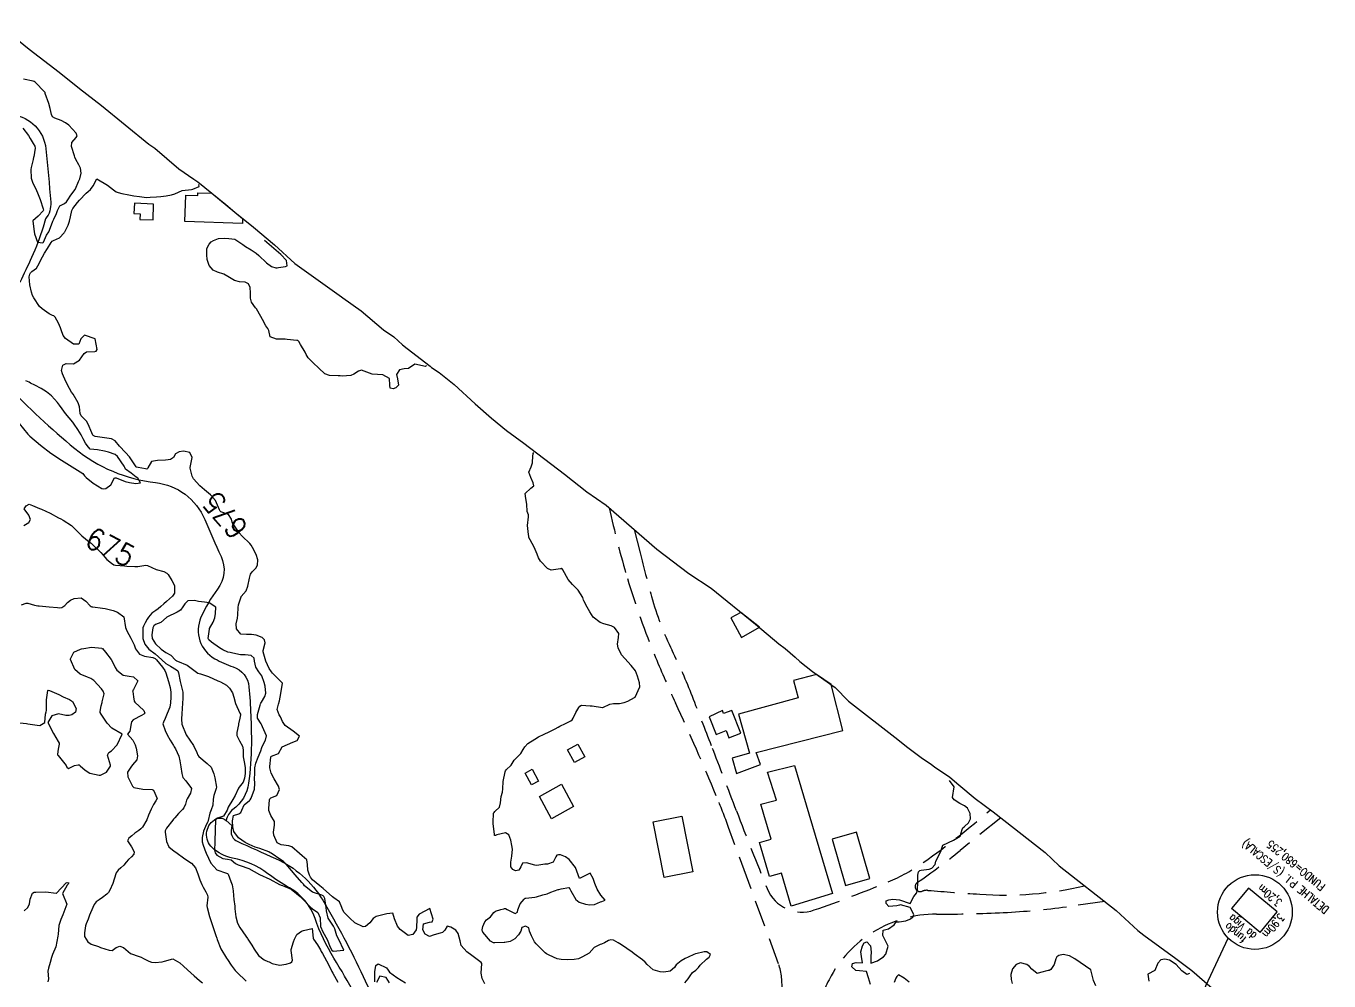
# Model space of a CAD drawing. Header units: metres. Extents: x 298520 to 308411, y 7433745 to 7450750.
# Drawn here: x 300933.3 to 301177.5, y 7444107.6 to 7444286.6 of the extents above; entities that cross this region are included whole.
import ezdxf
from ezdxf.enums import TextEntityAlignment as Align

# ---------------------------------------------------------------- set-up
doc = ezdxf.new("R2010")
doc.units = ezdxf.units.M
doc.header["$LTSCALE"] = 10
for name, pattern in [('CONTINUO', [0]), ('DASHED', [0.75, 0.5, -0.25]), ('TRACEJADO', [8.7, 8, -0.7])]:
    doc.linetypes.add(name, pattern=pattern)
for name, color, linetype in [('Area', 45, 'Continuous'), ('Cotas', 45, 'Continuous'), ('Curvas de Nivel 1m', 11, 'Continuous'), ('Curvas de Nivel 5m', 15, 'Continuous'), ('Edificações', 30, 'Continuous'), ('Hidrografia', 140, 'Continuous'), ('TEXTO', 45, 'Continuous'), ('Vias Secundárias', 230, 'DASHED')]:
    doc.layers.add(name, color=color, linetype=linetype)
doc.styles.add('ROMANS', font='romans', dxfattribs={"height": 0.2})
doc.styles.add('Style-STANDARD', font='STANDARD.shx')

msp = doc.modelspace()

# ---------------------------------------------------------------- linework, layer by layer
at = {"layer": 'Area'}
msp.add_polyline3d([(300928.53, 7444286.6, 678.07), (300933.9, 7444282.29, 674.81), (300939.5, 7444277.96, 677.58), (300943.33, 7444274.89, 675.54), (300947.44, 7444271.69, 680.72), (300956.27, 7444264.44, 678.7), (300957.4, 7444263.69, 677.67), (300961.94, 7444259.84, 674.76), (300964.76, 7444257.92, 675.2), (300965.46, 7444257.41, 677.91), (300970.74, 7444253.17, 678.67), (300972.39, 7444251.75, 676.08), (300975.9, 7444248.9, 676.81), (300979.83, 7444245.57, 677.12), (300983.67, 7444242.08, 679.12), (300992.38, 7444235.84, 683.8), (300992.67, 7444235.65, 683.94), (300996.07, 7444233.21, 677.1), (301000.26, 7444229.65, 683.76), (301002.2, 7444228.35, 685.95), (301003.81, 7444226.87, 683.34), (301004.71, 7444226.17, 685.7), (301009.05, 7444222.85, 684.13), (301009.3, 7444222.62, 683.79), (301010.68, 7444221.66, 680.44), (301013.49, 7444219.44, 682.77), (301017.45, 7444215.79, 679.56), (301020.54, 7444213.13, 679.68), (301023.3, 7444210.77, 680.09), (301026.59, 7444208.43, 681.53), (301034.18, 7444202.64, 680.36), (301038.4, 7444199.33, 680.29), (301042.01, 7444196.83, 681.96), (301051.49, 7444188.53, 680.59), (301057.53, 7444184.02, 681.67), (301061.66, 7444181.24, 680.65), (301070, 7444174.51, 679.28), (301074.37, 7444170.81, 680.84), (301075.58, 7444169.93, 677.12), (301077.41, 7444168.29, 680.19), (301078.33, 7444167.52, 681.37), (301080.65, 7444165.61, 679.31), (301084.93, 7444162.66, 680.61), (301087.45, 7444160.05, 680.68), (301096.67, 7444152.9, 676.87), (301098.3, 7444151.57, 680.6), (301101.06, 7444149.48, 682.49), (301102.98, 7444148.21, 676.88), (301103.57, 7444147.77, 682.14), (301106.41, 7444145.8, 684.51), (301108.11, 7444144.36, 684.65), (301111.19, 7444141.85, 677.07), (301114.56, 7444139.34, 677.14), (301116.51, 7444137.78, 687.46), (301124.27, 7444131.68, 677.13), (301126.91, 7444129.21, 677.26), (301137.6, 7444120.83, 677.19), (301141.64, 7444117.09, 677.13), (301142.8, 7444116.24, 677.15), (301148.78, 7444111.84, 677.07), (301151.76, 7444109.56, 677.09), (301157, 7444105.05, 676.94)], dxfattribs=at)
at = {"layer": 'Curvas de Nivel 1m', "flags": 128}
for points, elevation in [([(300932.68, 7444267.48), (300933.73, 7444266.1), (300934.07, 7444265.52), (300934.65, 7444264.62), (300934.93, 7444264.09), (300935.01, 7444263.71), (300934.72, 7444262.09), (300934.7, 7444262), (300934.61, 7444261.59), (300934.26, 7444260.09), (300934.2, 7444259.7), (300934.25, 7444258.09), (300934.56, 7444257.18), (300935.11, 7444256.08), (300935.58, 7444255.03), (300935.94, 7444254.08), (300936.5, 7444252.32), (300936.53, 7444252.07), (300936.49, 7444251.98), (300935.56, 7444251), (300934.57, 7444250.09), (300934.55, 7444250.01), (300934.83, 7444248.09), (300934.9, 7444247.64), (300935.42, 7444246.08), (300936.42, 7444245.97), (300936.53, 7444246.07), (300937.12, 7444247.39), (300937.57, 7444248.05), (300938.25, 7444249.82), (300938.3, 7444250.04), (300938.48, 7444250.38), (300939.02, 7444251.5), (300939.18, 7444252.03), (300939.61, 7444252.92), (300940.51, 7444253.37), (300940.88, 7444253.65), (300941.12, 7444254.01), (300941.65, 7444254.89), (300942.5, 7444256), (300942.52, 7444256.03), (300942.54, 7444256.1), (300943.11, 7444257.45), (300943.35, 7444257.99), (300943.63, 7444259.03), (300943.51, 7444259.99), (300943.19, 7444260.58), (300942.61, 7444261.61), (300942.44, 7444262), (300942.34, 7444262.28), (300941.8, 7444264.01), (300941.86, 7444264.8), (300942.66, 7444265.69), (300942.87, 7444266), (300942.67, 7444266.53), (300941.3, 7444268.01), (300940.7, 7444268.44), (300939.85, 7444268.88), (300938.71, 7444269.34), (300938.24, 7444269.58), (300938.04, 7444270.05), (300937.8, 7444271.13), (300937.53, 7444272.06), (300936.89, 7444273.94), (300936.86, 7444274.07), (300936.84, 7444274.14), (300936.76, 7444274.25), (300934.97, 7444276.09), (300934.78, 7444276.2), (300934.63, 7444276.25), (300932.79, 7444276.65)], 674), ([(301008.36, 7444223), (301008.16, 7444222.82), (301006.16, 7444223.23), (301004.97, 7444222.43), (301004.15, 7444222.34), (301003.27, 7444222.15), (301002.74, 7444221.27), (301002.9, 7444220.49), (301003.08, 7444219.27), (301002.59, 7444218.8), (301002.11, 7444218.58), (301001.52, 7444218.71), (301001.45, 7444219.29), (301001.37, 7444220.54), (301000.13, 7444221.23), (300998.13, 7444221.33), (300996.14, 7444222.08), (300995.57, 7444221.93), (300994.7, 7444221.37), (300994.13, 7444221.12), (300992.52, 7444221.01), (300992.13, 7444221.05), (300991.78, 7444221.05), (300990.13, 7444221.08), (300989.31, 7444221.44), (300988.15, 7444222.47), (300987.11, 7444223.46), (300986.17, 7444224.41), (300985.77, 7444225.06), (300985.57, 7444225.48), (300984.75, 7444226.94), (300984.39, 7444227.5), (300984.31, 7444227.59), (300984.21, 7444227.65), (300984.03, 7444227.69), (300982.22, 7444227.86), (300981.85, 7444227.9), (300980.22, 7444227.94), (300979.04, 7444228.38), (300978.8, 7444229.56), (300978.61, 7444229.93), (300978.24, 7444230.43), (300977.59, 7444231.58), (300976.72, 7444233.15), (300976.46, 7444233.59), (300976.29, 7444233.82), (300975.56, 7444234.86), (300975.34, 7444235.6), (300975.32, 7444236.61), (300975.28, 7444237.61), (300975, 7444238.27), (300974.34, 7444238.59), (300973.28, 7444238.69), (300972.35, 7444238.92), (300971.08, 7444239.65), (300970.36, 7444240.13), (300969.18, 7444240.5), (300968.36, 7444240.84), (300967.61, 7444241.7), (300967.26, 7444242.83), (300967.14, 7444243.7), (300967.19, 7444244.93), (300967.58, 7444245.7), (300967.98, 7444246.14), (300968.43, 7444246.4), (300969.34, 7444246.77), (300970.44, 7444246.85), (300971.3, 7444246.79), (300972.44, 7444246.68), (300973.9, 7444245.63), (300974.42, 7444245.26), (300975.46, 7444244.65), (300976.41, 7444244.02), (300976.92, 7444243.58), (300978.38, 7444242.21), (300979.3, 7444241.56), (300980.12, 7444241.29), (300980.37, 7444241.29), (300980.59, 7444241.32), (300981.89, 7444241.52), (300982.21, 7444241.68), (300982.07, 7444242.68), (300981.04, 7444243.78), (300978, 7444246.4)], 676), ([(300932.02, 7444212.12), (300933.63, 7444210.1), (300933.8, 7444209.9), (300933.99, 7444209.73), (300935.97, 7444208.07), (300937.96, 7444206.55), (300938.25, 7444206.34), (300938.69, 7444206.04), (300939.94, 7444205.22), (300941.92, 7444204), (300943.91, 7444202.75), (300944.26, 7444202.33), (300944.56, 7444201.97), (300945.89, 7444200.92), (300947.52, 7444199.93), (300947.87, 7444199.84), (300948.23, 7444199.92), (300949.15, 7444200.64), (300949.85, 7444201.9), (300949.9, 7444201.93), (300950.18, 7444201.9), (300951.89, 7444201.26), (300952.69, 7444201.07), (300953.89, 7444200.88), (300954.75, 7444200.99), (300954.21, 7444201.86), (300954.02, 7444201.98), (300953.9, 7444202.05), (300952.97, 7444202.81), (300951.92, 7444203.57), (300951.8, 7444203.88), (300951.67, 7444204.14), (300950.42, 7444205.9), (300949.96, 7444206.3), (300948.77, 7444206.73), (300947.96, 7444206.92), (300946.7, 7444207.2), (300945.97, 7444207.23), (300945.28, 7444207.27), (300944.77, 7444207.97), (300944.45, 7444208.45), (300943.99, 7444209.26), (300943.63, 7444209.98), (300943.02, 7444210.98), (300942.33, 7444212), (300942.2, 7444212.17), (300942.03, 7444212.39), (300940.69, 7444214.01), (300940.05, 7444214.87), (300939.55, 7444215.52), (300939.16, 7444216.03), (300938.08, 7444217.28), (300937.13, 7444218.06), (300936.1, 7444218.68), (300934.91, 7444219.28), (300934.11, 7444219.7), (300933.85, 7444219.83), (300933.26, 7444220.1)], 674), ([(301056.78, 7444107.26), (301057.4, 7444108), (301057.74, 7444108.61), (301058.19, 7444109.22), (301058.81, 7444109.67), (301059.28, 7444110.13), (301059.65, 7444110.59), (301060.83, 7444111.74), (301061.32, 7444112.08), (301061.54, 7444112.56), (301060.85, 7444113.11), (301060.36, 7444113.07), (301058.84, 7444112.73), (301058.73, 7444112.72), (301058.41, 7444112.6), (301057.39, 7444112.06), (301056.84, 7444111.86), (301056.06, 7444111.4), (301055.14, 7444110.64), (301054.98, 7444110.48), (301054.82, 7444110.18), (301054.02, 7444109.44), (301052.8, 7444109.27), (301052.15, 7444109.33), (301050.81, 7444109.72), (301049.66, 7444110.71), (301049.29, 7444111.18), (301048.83, 7444111.57), (301047.25, 7444112.74), (301046.85, 7444113.05), (301045.88, 7444113.73), (301044.87, 7444114.37), (301044.24, 7444114.77), (301043.37, 7444115.28), (301042.88, 7444115.33), (301042.46, 7444115.21), (301041.69, 7444114.8), (301041.13, 7444114.55), (301040.87, 7444114.47), (301039.75, 7444113.93), (301038.84, 7444112.84), (301037.57, 7444112.12), (301036.83, 7444111.79), (301036.04, 7444111.66), (301034.83, 7444111.59), (301033.55, 7444111.62), (301032.83, 7444111.8), (301031.31, 7444112.45), (301030.84, 7444112.73), (301030.6, 7444112.93), (301028.87, 7444114.56), (301028.58, 7444114.95), (301028, 7444116.08), (301027.63, 7444116.97), (301027.49, 7444117.56), (301026.9, 7444117.87), (301026.21, 7444117.68), (301025.99, 7444116.99), (301025.58, 7444116.3), (301024.88, 7444115.5), (301024, 7444115.01), (301023.04, 7444114.86), (301022.87, 7444114.84), (301021.15, 7444114.77), (301020.87, 7444114.79), (301020.36, 7444115.06), (301018.89, 7444116.8), (301018.8, 7444116.98), (301018.77, 7444117.07), (301018.78, 7444117.19), (301018.9, 7444117.81), (301019.26, 7444118.72), (301019.6, 7444119.06), (301020.33, 7444119.66), (301020.94, 7444120.43), (301021.26, 7444120.72), (301022.26, 7444121.04), (301022.82, 7444121.16), (301022.94, 7444121.19), (301023.11, 7444121.19), (301023.43, 7444121.02), (301024.93, 7444120.26), (301025.42, 7444120.52), (301025.48, 7444120.99), (301025.86, 7444122.08), (301026.66, 7444122.98), (301026.82, 7444123.12), (301026.97, 7444123.17), (301028.61, 7444123.31), (301028.97, 7444123.41), (301030.15, 7444123.76), (301030.98, 7444123.97), (301031.63, 7444124.27), (301032.99, 7444124.75), (301033.12, 7444124.78), (301033.57, 7444124.9), (301035, 7444125.13), (301035.2, 7444124.88), (301035.37, 7444124.49), (301036.35, 7444122.87), (301036.96, 7444122.39), (301038.11, 7444122), (301038.95, 7444121.88), (301039.81, 7444121.97), (301040.96, 7444122.46), (301041.22, 7444122.55), (301041.8, 7444122.8), (301040.98, 7444123.74), (301040.35, 7444124.82), (301039.9, 7444125.92), (301039.6, 7444126.82), (301039.02, 7444127.83), (301037.01, 7444126.86), (301036.26, 7444128.87), (301035.06, 7444130.39), (301034.36, 7444130.89), (301033.42, 7444131.26), (301033.07, 7444131.29), (301032.77, 7444131.21), (301032.57, 7444130.91), (301032.07, 7444129.89), (301031.04, 7444129.52), (301030.49, 7444129.49), (301029.04, 7444129.3), (301028.65, 7444129.35), (301027.05, 7444129.8), (301026.31, 7444129.72), (301026.01, 7444128.99), (301025.65, 7444128.37), (301025.03, 7444128.3), (301024.51, 7444128.49), (301024.17, 7444129.01), (301024.17, 7444129.89), (301024.32, 7444131.01), (301024.43, 7444132.36), (301024.35, 7444133.01), (301024.12, 7444133.99), (301023.76, 7444135.01), (301023.12, 7444135.42), (301021.53, 7444135.04), (301021.28, 7444134.88), (301021.11, 7444134.88), (301021.06, 7444135.05), (301021.05, 7444135.12), (301020.85, 7444137.05), (301020.84, 7444137.34), (301020.91, 7444139.05), (301020.99, 7444139.22), (301021.16, 7444139.36), (301022.01, 7444140.2), (301022.2, 7444141.03), (301022.35, 7444142.19), (301022.56, 7444143.03), (301022.62, 7444143.62), (301022.68, 7444145.03), (301023.06, 7444146.83), (301023.13, 7444147.02), (301023.25, 7444147.18), (301024.19, 7444148.09), (301024.79, 7444149), (301024.99, 7444149.29), (301025.28, 7444149.53), (301026.02, 7444150.27), (301026.44, 7444150.99), (301026.75, 7444151.54), (301027.31, 7444152.11), (301028.63, 7444152.96), (301029.33, 7444153.38), (301030.4, 7444153.88), (301031.34, 7444154.31), (301032.44, 7444154.91), (301033.04, 7444155.22), (301033.35, 7444155.37), (301034.37, 7444155.88), (301035.37, 7444156.38), (301035.64, 7444156.6), (301035.8, 7444156.88), (301036.31, 7444157.94), (301036.87, 7444158.87), (301037.1, 7444159.16), (301037.4, 7444159.32), (301039.01, 7444159.22), (301039.4, 7444159.17), (301041.33, 7444158.87), (301041.39, 7444158.89), (301042.67, 7444159.53), (301043.41, 7444159.65), (301044.52, 7444159.65), (301045.41, 7444159.81), (301046.08, 7444160.08), (301047.3, 7444160.74), (301047.37, 7444160.79), (301047.42, 7444160.84), (301048.34, 7444162.73), (301048.24, 7444163.51), (301047.91, 7444164.73), (301047.48, 7444165.77), (301046.71, 7444166.75), (301045.51, 7444168.04), (301044.91, 7444168.77), (301044.27, 7444170.04), (301044.12, 7444170.77), (301044.32, 7444172.01), (301044.37, 7444172.77), (301043.57, 7444173.86), (301042.95, 7444174.16), (301041.58, 7444174.54), (301040.86, 7444174.82), (301039.6, 7444175.83), (301038.93, 7444176.84), (301038.43, 7444177.66), (301037.84, 7444178.86), (301037.79, 7444179.02), (301037.64, 7444179.51), (301036.75, 7444180.87), (301035.67, 7444181.95), (301034.91, 7444182.89), (301033.89, 7444184.71), (301033.78, 7444184.9), (301033.7, 7444184.96), (301033.64, 7444184.96), (301033.47, 7444184.9), (301031.7, 7444184.6), (301031.01, 7444184.94), (301029.72, 7444186.34), (301029.31, 7444186.95), (301029.06, 7444187.64), (301028.52, 7444188.96), (301027.77, 7444190.32), (301027.51, 7444190.72), (301027.49, 7444190.97), (301027.45, 7444191.3), (301027.24, 7444192.98), (301027.44, 7444194.59), (301027.43, 7444194.98), (301027.22, 7444195.6), (301027.15, 7444196.98), (301026.93, 7444198.05), (301026.85, 7444198.99), (301027.88, 7444200), (301028.42, 7444200.44), (301028.34, 7444200.97), (301027.91, 7444201.97), (301027.52, 7444202.98), (301027.93, 7444204), (301028.2, 7444204.71), (301028.2, 7444204.97), (301028.31, 7444206.62), (301028.42, 7444206.62)], 676), ([(300932.45, 7444178.11), (300933.3, 7444178.42), (300933.62, 7444178.42), (300934.9, 7444178.08), (300935.48, 7444177.94), (300935.61, 7444177.96), (300935.72, 7444177.96), (300937.61, 7444177.74), (300939.18, 7444177.6), (300939.61, 7444177.57), (300940.01, 7444177.61), (300940.55, 7444178.01), (300941.05, 7444178.58), (300941.62, 7444179.01), (300942.28, 7444179.34), (300943.63, 7444179.43), (300944.46, 7444178.81), (300945.33, 7444177.95), (300945.46, 7444177.8), (300945.61, 7444177.72), (300945.83, 7444177.73), (300947.61, 7444177.53), (300948.11, 7444177.42), (300949.6, 7444177.07), (300950.43, 7444176.72), (300951.59, 7444175.88), (300951.93, 7444173.88), (300952.18, 7444173.25), (300952.92, 7444171.87), (300953.52, 7444170.6), (300953.83, 7444169.86), (300954.54, 7444168.88), (300955.5, 7444168.49), (300957.07, 7444168.25), (300957.5, 7444168.04), (300957.75, 7444167.81), (300958.83, 7444166.44), (300959.27, 7444165.79), (300959.47, 7444165.37), (300960, 7444163.78), (300960.27, 7444162.61), (300960.39, 7444161.78), (300960.43, 7444160.79), (300960.37, 7444159.78), (300960.22, 7444158.95), (300959.75, 7444157.78), (300959.36, 7444156.84), (300959.04, 7444156.11), (300958.95, 7444155.79), (300959.33, 7444154.58), (300959.72, 7444153.78), (300960.31, 7444152.77), (300960.92, 7444151.77), (300961.06, 7444151.53), (300961.3, 7444151.14), (300961.95, 7444149.75), (300962.12, 7444148.91), (300962.27, 7444147.75), (300962.48, 7444146.51), (300962.68, 7444145.75), (300963.22, 7444145.13), (300964.28, 7444143.73), (300964.11, 7444142.81), (300963.46, 7444141.74), (300963.38, 7444141.54), (300963.17, 7444140.79), (300962.86, 7444140.05), (300962.62, 7444139.75), (300961.86, 7444139.04), (300961.14, 7444138.21), (300960.94, 7444137.95), (300960.8, 7444137.76), (300959.61, 7444136.28), (300959.36, 7444135.79), (300959.36, 7444135.54), (300959.63, 7444133.78), (300960.07, 7444132.77), (300961.06, 7444131.97), (300961.36, 7444131.76), (300963.05, 7444130.54), (300964.27, 7444129.73), (300965.03, 7444128.84), (300965.48, 7444127.71), (300965.87, 7444126.57), (300966.21, 7444125.7), (300966.47, 7444125.18), (300966.98, 7444124.34), (300967.29, 7444123.69), (300967.33, 7444123.33), (300967.19, 7444121.69), (300967.22, 7444121.41), (300967.67, 7444119.68), (300968.03, 7444118.56), (300968.35, 7444117.68), (300968.88, 7444116.14), (300969.03, 7444115.67), (300969.1, 7444115.43), (300969.77, 7444113.66), (300970.83, 7444111.93), (300971.02, 7444111.65), (300971.74, 7444110.57), (300972.49, 7444109.62), (300972.8, 7444109.3), (300974.51, 7444107.6)], 676), ([(300931.42, 7444156.05), (300933.35, 7444155.86), (300933.62, 7444155.83), (300935.35, 7444155.56), (300935.88, 7444155.53), (300936.81, 7444156.06), (300936.93, 7444157.61), (300937.03, 7444158.05), (300937.09, 7444158.34), (300937.11, 7444160.05), (300937.13, 7444160.33), (300937.34, 7444162.05), (300937.38, 7444162.09), (300937.42, 7444162.1), (300937.71, 7444162.05), (300939.42, 7444161.3), (300940.27, 7444160.87), (300941.41, 7444160.39), (300941.97, 7444159.99), (300942.7, 7444158.67), (300942.56, 7444157.99), (300941.84, 7444157.52), (300941.37, 7444157.36), (300940.76, 7444157.41), (300939.37, 7444157.68), (300938.12, 7444157.29), (300937.35, 7444156.05), (300938.41, 7444154.04), (300939.31, 7444152.49), (300939.47, 7444152.19), (300939.48, 7444152.03), (300939.29, 7444151.06), (300939.16, 7444150.15), (300939.2, 7444150.03), (300939.28, 7444149.91), (300940.8, 7444148.01), (300940.96, 7444147.72), (300941.25, 7444147.47), (300941.59, 7444147.66), (300942.38, 7444147.99), (300943.08, 7444148.15), (300943.26, 7444148.13), (300943.45, 7444147.98), (300944.39, 7444147.11), (300945.24, 7444146.6), (300947, 7444146.17), (300947.24, 7444146.18), (300948.39, 7444146.77), (300949.11, 7444147.91), (300949.12, 7444148.05), (300948.56, 7444149.92), (300948.78, 7444150.42), (300949.29, 7444150.77), (300950.37, 7444151.89), (300951.32, 7444153.88), (300949.34, 7444155.04), (300948.49, 7444155.92), (300947.37, 7444157.63), (300947.19, 7444157.93), (300947.15, 7444158.16), (300947.39, 7444159.2), (300947.54, 7444159.79), (300947.58, 7444159.93), (300947.9, 7444161.45), (300947.76, 7444161.93), (300947.43, 7444162.37), (300945.96, 7444163.94), (300945.45, 7444164.31), (300944.82, 7444164.59), (300943.46, 7444165.12), (300942.43, 7444165.99), (300941.59, 7444167.9), (300941.59, 7444168), (300942.27, 7444169.24), (300943.52, 7444169.82), (300943.65, 7444169.85), (300944.09, 7444169.97), (300945.53, 7444170.17), (300947.48, 7444169.98), (300947.52, 7444169.97), (300947.6, 7444169.93), (300948.19, 7444169.25), (300949.21, 7444167.91), (300949.49, 7444167.42), (300949.96, 7444166.39), (300950.31, 7444165.9), (300951.46, 7444164.97), (300952.6, 7444164.73), (300953.45, 7444164.66), (300954.22, 7444163.85), (300953.43, 7444162.23), (300953.26, 7444162.02), (300953.27, 7444161.86), (300953.41, 7444160.91), (300953.58, 7444160.04), (300953.7, 7444159.86), (300955.38, 7444158.34), (300955.53, 7444157.83), (300955.47, 7444157.73), (300955.37, 7444157.66), (300954.92, 7444157.39), (300953.36, 7444156.57), (300953.04, 7444156.18), (300952.99, 7444155.86), (300952.73, 7444154.47), (300952.28, 7444153.87), (300953.31, 7444152.78), (300953.73, 7444151.86), (300953.9, 7444151.25), (300954.16, 7444149.85), (300954.02, 7444149.1), (300953.26, 7444148.13), (300953.14, 7444147.98), (300953.04, 7444147.86), (300952.32, 7444146.79), (300952.34, 7444145.87), (300953.21, 7444144.11), (300953.48, 7444143.86), (300955.2, 7444143.57), (300956.91, 7444143.52), (300957.2, 7444143.4), (300957.88, 7444141.8), (300957.63, 7444141.36), (300957.17, 7444140.68), (300956.72, 7444139.82), (300956.24, 7444138.73), (300955.93, 7444137.83), (300955.12, 7444136.46), (300954.81, 7444136.15), (300954.4, 7444135.85), (300953.66, 7444135.3), (300953.1, 7444134.85), (300952.56, 7444134.4), (300952.3, 7444133.87), (300953.08, 7444132.75), (300953.54, 7444131.86), (300953.49, 7444131.42), (300953.05, 7444130.91), (300952.5, 7444130.41), (300952.06, 7444129.87), (300951.59, 7444129.32), (300951.03, 7444128.81), (300950.52, 7444128.38), (300950.19, 7444127.89), (300949.83, 7444126.72), (300949.54, 7444125.9), (300948.98, 7444124.63), (300948.71, 7444124.18), (300948.43, 7444123.92), (300947.61, 7444123.28), (300946.96, 7444122.82), (300946.45, 7444122.44), (300946.08, 7444121.94), (300945.35, 7444120.38), (300945.2, 7444119.96), (300945.12, 7444119.75), (300944.91, 7444119.24), (300944.54, 7444118.32), (300944.45, 7444117.96), (300944.23, 7444116.62), (300944.27, 7444115.97), (300944.86, 7444114.97), (300945.46, 7444114.55), (300946.85, 7444114.07), (300947.27, 7444113.93), (300948.84, 7444113.38), (300949.43, 7444113.32), (300950.17, 7444113.89), (300950.86, 7444114.18), (300951.57, 7444113.87), (300952.84, 7444112.8), (300954.46, 7444112.21), (300954.83, 7444112.09), (300955.3, 7444111.83), (300956.31, 7444111.31), (300956.82, 7444111.17), (300957.51, 7444111.11), (300958.82, 7444111.24), (300959.26, 7444111.34), (300960.82, 7444111.77), (300962.11, 7444111.04), (300962.81, 7444110.43), (300963.52, 7444109.73), (300964.79, 7444108.6), (300965.77, 7444107.71), (300966.35, 7444107.27)], 677), ([(301091.53, 7444106.95), (301091.14, 7444108.21), (301090.81, 7444109.4), (301089.51, 7444109.53), (301088.81, 7444109.61), (301088.04, 7444110.25), (301088.15, 7444110.92), (301088.83, 7444111.11), (301090.05, 7444111.01), (301089.84, 7444112.23), (301089.71, 7444113.09), (301090.02, 7444114.22), (301090.34, 7444114.75), (301090.87, 7444114.96), (301091.52, 7444114.2), (301091.68, 7444113.04), (301091.59, 7444112.21), (301091.58, 7444110.96), (301092.84, 7444111.4), (301093.29, 7444111.73), (301093.97, 7444112.18), (301094.4, 7444112.63), (301094.86, 7444114.17), (301093.85, 7444116.18), (301093.95, 7444117.13), (301094.91, 7444117.4), (301095.99, 7444118.15), (301096.34, 7444118.73), (301096.92, 7444118.71), (301098.17, 7444118.88), (301098.93, 7444119.23), (301099.46, 7444119.58), (301099.64, 7444120.11), (301098.96, 7444121.41), (301097.19, 7444121.91), (301096.96, 7444121.85), (301096.5, 7444121.69), (301094.96, 7444121.58), (301094.51, 7444122.17), (301094.51, 7444122.63), (301094.97, 7444122.82), (301095.74, 7444122.93), (301096.97, 7444122.81), (301098.96, 7444122.12), (301099.64, 7444123.45), (301100.15, 7444124.11), (301100.38, 7444124.72), (301100.4, 7444126.1), (301100.39, 7444127.46), (301100.52, 7444128.1), (301100.8, 7444128.32), (301101.04, 7444128.37), (301102.52, 7444128.6), (301103.04, 7444128.8), (301103.65, 7444129.47), (301103.78, 7444130.06), (301104.23, 7444130.89), (301104.79, 7444132.05), (301104.84, 7444132.3), (301105.09, 7444133.11), (301107.1, 7444134.02), (301108.33, 7444134.79), (301108.7, 7444136), (301108.83, 7444136.3), (301109.14, 7444136.58), (301109.89, 7444137.25), (301110.27, 7444137.99), (301110.22, 7444139.04), (301109.72, 7444139.99), (301109.18, 7444140.48), (301108.3, 7444140.89), (301107.2, 7444141.59), (301106.92, 7444142.02), (301107.22, 7444144.02), (301106.38, 7444145.18)], 677), ([(300932.93, 7444120.8), (300933.63, 7444121.4), (300933.92, 7444122.09), (300934.07, 7444122.98), (300934.52, 7444124.08), (300934.8, 7444124.26), (300934.97, 7444124.25), (300935.15, 7444124.25), (300936.98, 7444124.33), (300938.9, 7444124.11), (300938.97, 7444124.11), (300940.82, 7444126), (300940.99, 7444126.08), (300941.32, 7444126), (300941.21, 7444125.78), (300940.99, 7444125.58), (300940.12, 7444124.01), (300940.94, 7444122), (300940.19, 7444120.01), (300939.79, 7444119.14), (300939.43, 7444118.02), (300939.28, 7444116.43), (300939.24, 7444116.02), (300938.85, 7444114.03), (300938.25, 7444112.61), (300938.06, 7444112.04), (300937.79, 7444111.06), (300937.48, 7444110.04), (300937.4, 7444109.44), (300937.49, 7444108.04), (300937.35, 7444107.46)], 678), ([(301133.78, 7444106.7), (301133.33, 7444107.7), (301132.81, 7444109.71), (301130.83, 7444111.07), (301129.84, 7444111.75), (301128.85, 7444112.35), (301127.65, 7444112.58), (301126.85, 7444112.38), (301126.48, 7444112.16), (301126.3, 7444111.8), (301125.94, 7444110.69), (301125.35, 7444109.8), (301125.03, 7444109.59), (301124.82, 7444109.56), (301123.42, 7444109.22), (301122.81, 7444109.03), (301121.78, 7444109.85), (301121.33, 7444110.35), (301120.83, 7444110.72), (301119.67, 7444111.04), (301118.83, 7444110.72), (301118.16, 7444109.89), (301117.87, 7444108.83), (301117.92, 7444107.89), (301118.07, 7444107.18)], 677), ([(301151.31, 7444109), (301150.81, 7444108.84), (301149.89, 7444109.51), (301148.83, 7444110.69), (301147.56, 7444111.54), (301146.68, 7444111.72), (301145.94, 7444111.56), (301145.42, 7444110.98), (301144.81, 7444109.57), (301143.51, 7444108.88), (301143.7, 7444107.58)], 677), ([(301098.79, 7444107.39), (301097.85, 7444108.13), (301096.8, 7444108.77), (301096.46, 7444108.48), (301096.31, 7444108.15), (301095.98, 7444107.35)], 677)]:
    msp.add_lwpolyline(points, dxfattribs=dict(at, elevation=elevation))
at = {"layer": 'Curvas de Nivel 1m', "elevation": 674, "flags": 128}
msp.add_lwpolyline([(300966.72, 7444178.6), (300965.62, 7444178.78), (300964.87, 7444178.96), (300963.62, 7444178.85), (300963.05, 7444178.31), (300962.7, 7444177.75), (300962.21, 7444177.15), (300961.6, 7444176.73), (300959.68, 7444175.79), (300959.63, 7444175.75), (300959.59, 7444175.72), (300958.54, 7444174.84), (300957.57, 7444174.44), (300957.22, 7444174.16), (300957.07, 7444173.81), (300956.86, 7444172.51), (300956.93, 7444171.82), (300957.53, 7444170.79), (300958.61, 7444169.8), (300959.51, 7444169.22), (300960.39, 7444168.67), (300961.3, 7444167.76), (300961.42, 7444167.69), (300961.49, 7444167.66), (300961.69, 7444167.56), (300963.48, 7444166.83), (300964.99, 7444165.72), (300965.47, 7444165.34), (300966, 7444165.18), (300967.46, 7444164.7), (300969.2, 7444163.91), (300969.44, 7444163.81), (300969.76, 7444163.67), (300970.83, 7444163.04), (300971.43, 7444162.49), (300971.98, 7444161.63), (300972.23, 7444160.81), (300972.54, 7444159.63), (300973.37, 7444157.83), (300973.48, 7444157.62), (300973.5, 7444157.49), (300973.37, 7444156.91), (300973.13, 7444155.84), (300973.09, 7444155.62), (300972.77, 7444154.19), (300972.82, 7444153.63), (300973.31, 7444152.63), (300973.84, 7444151.61), (300973.98, 7444150.93), (300974, 7444149.61), (300974.15, 7444148.73), (300974.35, 7444147.61), (300974.34, 7444146.51), (300974.23, 7444145.61), (300973.97, 7444144.87), (300973.21, 7444143.94), (300973.08, 7444143.74), (300973.03, 7444143.62), (300972.46, 7444142.36), (300972.04, 7444141.63), (300971.17, 7444140.2), (300970.96, 7444139.65), (300970.3, 7444138.51), (300969.14, 7444138.13), (300968.88, 7444137.93), (300968.8, 7444137.67), (300968.73, 7444136.06), (300968.7, 7444135.67), (300968.68, 7444134.08), (300968.67, 7444133.67), (300968.61, 7444132.13), (300968.73, 7444131.67), (300969.06, 7444131.19), (300970.15, 7444130.56), (300971.05, 7444130.43), (300971.71, 7444130.3), (300972.54, 7444129.63), (300973.04, 7444129.37), (300973.39, 7444129.27), (300975.03, 7444128.7), (300977.01, 7444127.57), (300979, 7444126.71), (300980.81, 7444125.72), (300980.99, 7444125.64), (300981.08, 7444125.61), (300981.37, 7444125.52), (300982.98, 7444124.83), (300984.65, 7444123.48), (300984.96, 7444123.17), (300986.57, 7444121.46), (300986.94, 7444121.12), (300987.98, 7444120.49), (300988.38, 7444119.44), (300988.47, 7444117.86), (300988.67, 7444117.43), (300988.74, 7444117.28), (300988.89, 7444116.82), (300989.72, 7444115.42), (300990.28, 7444113.98), (300990.62, 7444113.41), (300990.84, 7444113.22), (300992.84, 7444113.38), (300991.89, 7444115.39), (300991.56, 7444116.08), (300991.13, 7444117.41), (300990.9, 7444117.9), (300989.9, 7444119.42), (300989.59, 7444120.77), (300989.51, 7444121.42), (300989.29, 7444123.09), (300989.11, 7444123.43), (300988.97, 7444123.57), (300988.72, 7444123.68), (300986.97, 7444124.26), (300985.48, 7444125.47), (300985.26, 7444125.74), (300985, 7444126.07), (300983.72, 7444127.49), (300983.03, 7444128.33), (300982.03, 7444129.52), (300981.52, 7444130), (300981.05, 7444130.35), (300979.25, 7444131.55), (300979.06, 7444131.67), (300978.78, 7444131.84), (300977.07, 7444132.48), (300976.21, 7444132.72), (300975.08, 7444133.21), (300974.35, 7444133.61), (300973.1, 7444134.46), (300972.21, 7444135.63), (300972.01, 7444136.52), (300971.96, 7444137.64), (300972.16, 7444138.62), (300973.15, 7444138.93), (300973.57, 7444139.21), (300973.74, 7444139.61), (300974.14, 7444140.64), (300975.18, 7444141.48), (300975.31, 7444141.6), (300975.5, 7444141.91), (300976.12, 7444143.59), (300976.17, 7444144.63), (300976.11, 7444145.59), (300976.14, 7444146.48), (300976.19, 7444147.59), (300976.37, 7444148.48), (300976.78, 7444149.58), (300977.29, 7444150.75), (300977.48, 7444151.38), (300977.55, 7444151.57), (300978.14, 7444152.73), (300978.32, 7444153.56), (300977.63, 7444155.29), (300977.48, 7444155.57), (300977.36, 7444155.79), (300976.69, 7444156.9), (300976.68, 7444157.58), (300977.16, 7444159.35), (300977.2, 7444159.57), (300977.26, 7444159.71), (300977.4, 7444159.87), (300978.05, 7444160.93), (300978.23, 7444161.56), (300978.12, 7444162.88), (300977.93, 7444163.57), (300977.46, 7444164.79), (300976.92, 7444165.58), (300976.35, 7444166.46), (300976.12, 7444167.59), (300976.01, 7444168.1), (300975.5, 7444168.65), (300974.35, 7444168.76), (300973.5, 7444168.76), (300972.07, 7444169.07), (300971.51, 7444169.18), (300971.11, 7444169.25), (300970.19, 7444169.66), (300969.52, 7444170.08), (300968.07, 7444171.15), (300967.54, 7444171.57), (300967.46, 7444171.69), (300967.44, 7444171.79), (300967.55, 7444172.66), (300967.66, 7444173.59), (300967.69, 7444173.69), (300968.37, 7444174.89), (300968.65, 7444175.68), (300968.78, 7444176.5), (300968.86, 7444177.68), (300967.62, 7444178.51)], close=True, dxfattribs=at)
at = {"layer": 'Curvas de Nivel 5m', "elevation": 675, "flags": 128}
for points in [[(301019.27, 7444107.06), (301018.79, 7444108.08), (301018.55, 7444109.07), (301018.68, 7444110.93), (301018.55, 7444111.07), (301017.56, 7444111.81), (301016.84, 7444112.42), (301015.87, 7444113.11), (301014.86, 7444114.25), (301014.64, 7444115.12), (301014.27, 7444116.52), (301013.82, 7444117.14), (301012.9, 7444117.73), (301012.18, 7444117.89), (301011.77, 7444117.16), (301011.35, 7444116.7), (301010.89, 7444116.58), (301009.78, 7444116.29), (301008.88, 7444115.97), (301008.1, 7444116.42), (301007.64, 7444117.21), (301007.76, 7444118.36), (301008.91, 7444118.63), (301009.41, 7444118.69), (301009.57, 7444119.18), (301008.94, 7444121.19), (301006.93, 7444120.12), (301006.55, 7444119.6), (301006.5, 7444119.22), (301006.49, 7444117.63), (301006.39, 7444117.22), (301005.78, 7444116.34), (301004.88, 7444116.16), (301003.41, 7444117.25), (301002.9, 7444117.89), (301002.35, 7444119.27), (301002, 7444120.34), (301000.93, 7444120.23), (301000.17, 7444120.05), (300998.93, 7444119.74), (300998.36, 7444119.32), (300997.7, 7444118.54), (300996.9, 7444117.83), (300996.46, 7444117.78), (300994.91, 7444118.52), (300993.98, 7444119.37), (300992.93, 7444120.47), (300992.59, 7444121.03), (300992.48, 7444121.39), (300992.01, 7444122.45), (300990.96, 7444123.2), (300990.7, 7444123.41), (300988.99, 7444124.95), (300988.37, 7444125.44), (300987, 7444126.61), (300986.61, 7444127.06), (300986.38, 7444127.46), (300986.09, 7444128.4), (300986.02, 7444129.47), (300985.89, 7444130.31), (300985.06, 7444131.09), (300984.55, 7444131.49), (300983.08, 7444132.77), (300982.53, 7444132.97), (300981.08, 7444133.15), (300980.32, 7444133.54), (300979.7, 7444134.95), (300979.66, 7444135.54), (300979.83, 7444136.84), (300979.87, 7444137.54), (300979.15, 7444138.66), (300978.8, 7444139.55), (300978.77, 7444139.95), (300978.93, 7444141.55), (300978.99, 7444141.74), (300979.19, 7444141.98), (300980.31, 7444142.42), (300980.8, 7444143.53), (300980.62, 7444144.13), (300979.77, 7444145.54), (300979.24, 7444146.57), (300978.98, 7444147.55), (300978.97, 7444147.84), (300979.17, 7444149.55), (300979.19, 7444149.65), (300979.29, 7444149.79), (300980.58, 7444150.24), (300981.3, 7444151.53), (300983.31, 7444152.36), (300984.12, 7444152.69), (300984.53, 7444153.49), (300983.34, 7444154.43), (300981.83, 7444155.52), (300981.36, 7444156.25), (300980.96, 7444157.12), (300980.7, 7444157.53), (300980.34, 7444158.49), (300980.58, 7444159.53), (300980.78, 7444160.15), (300981.06, 7444161.53), (300981.34, 7444163.42), (300981.3, 7444163.52), (300979.47, 7444165.3), (300979.26, 7444165.55), (300978.82, 7444166.22), (300978.22, 7444167.56), (300977.74, 7444169.34), (300977.74, 7444169.57), (300978.07, 7444171.03), (300977.95, 7444171.57), (300977.55, 7444171.98), (300976.42, 7444172.45), (300975.55, 7444172.58), (300974.59, 7444172.57), (300973.55, 7444172.64), (300972.72, 7444173.63), (300972.65, 7444174.56), (300972.91, 7444175.63), (300972.98, 7444176.24), (300973.03, 7444177.63), (300973.13, 7444178.12), (300973.61, 7444179.62), (300973.62, 7444179.64), (300973.63, 7444179.66), (300974.52, 7444180.74), (300974.88, 7444181.61), (300975.19, 7444183.11), (300975.27, 7444183.6), (300975.38, 7444183.9), (300975.69, 7444184.29), (300976.32, 7444184.97), (300976.68, 7444185.58), (300976.72, 7444186.59), (300976.4, 7444187.58), (300975.75, 7444188.84), (300975.46, 7444189.3), (300975.21, 7444189.6), (300973.77, 7444191), (300973.25, 7444191.63), (300972.11, 7444193.33), (300971.93, 7444193.64), (300971.81, 7444194.15), (300971.21, 7444195.04), (300969.82, 7444195.56), (300969.68, 7444195.67), (300969.56, 7444195.94), (300968.78, 7444197.68), (300967.86, 7444198.74), (300966.75, 7444199.7), (300965.88, 7444200.44), (300964.68, 7444201.73), (300964.41, 7444202.24), (300964.02, 7444203.74), (300964.02, 7444203.84), (300964.39, 7444205.73), (300963.96, 7444206.7), (300962.77, 7444206.94), (300961.96, 7444206.8), (300961.31, 7444206.41), (300960.92, 7444205.77), (300960.37, 7444205.35), (300959.94, 7444205.29), (300959.4, 7444205.25), (300957.94, 7444205.16), (300956.79, 7444204.97), (300956.13, 7444203.83), (300956.06, 7444203.69), (300955.92, 7444203.58), (300955.67, 7444203.59), (300954.27, 7444203.85), (300953.98, 7444203.92), (300953.92, 7444204), (300952.7, 7444205.87), (300951.95, 7444206.66), (300950.83, 7444207.89), (300949.98, 7444208.89), (300949.32, 7444209.25), (300947.99, 7444209.42), (300946.24, 7444209.7), (300945.99, 7444209.78), (300945.89, 7444209.85), (300945.82, 7444209.95), (300945.61, 7444210.35), (300944.94, 7444211.97), (300944.62, 7444212.56), (300944.03, 7444213.08), (300943.6, 7444213.54), (300943.4, 7444213.98), (300943.28, 7444215.21), (300943.06, 7444215.99), (300942.09, 7444217.58), (300941.82, 7444218), (300941.41, 7444218.7), (300940.75, 7444220.01), (300940.13, 7444221.43), (300939.95, 7444222.02), (300940.15, 7444223.06), (300940.83, 7444223.34), (300942.16, 7444223.31), (300943.29, 7444223.98), (300944.18, 7444225.2), (300944.62, 7444225.52), (300946.18, 7444225.62), (300946.45, 7444225.67), (300946.59, 7444225.95), (300946.21, 7444227.95), (300944.22, 7444228.69), (300943.56, 7444227.98), (300943.21, 7444226.97), (300942.2, 7444227.01), (300940.66, 7444228.02), (300940.22, 7444228.59), (300939.84, 7444229.64), (300939.73, 7444230.03), (300939.35, 7444230.93), (300938.75, 7444232.04), (300938.5, 7444232.28), (300938.27, 7444232.38), (300937.65, 7444232.68), (300936.28, 7444233.58), (300935.8, 7444234.07), (300934.74, 7444235.64), (300934.51, 7444236.09), (300934.31, 7444236.71), (300934, 7444238.09), (300933.87, 7444239.61), (300933.99, 7444240.1), (300934.12, 7444240.33), (300934.36, 7444240.58), (300935.22, 7444241.24), (300935.75, 7444242.08), (300935.96, 7444242.51), (300936.4, 7444243.35), (300936.76, 7444244.06), (300937.29, 7444244.94), (300938.02, 7444246.05), (300938.19, 7444246.28), (300938.43, 7444246.42), (300939.58, 7444246.88), (300940.45, 7444247.87), (300940.51, 7444247.96), (300940.55, 7444248.02), (300941.19, 7444249.28), (300941.44, 7444250.01), (300941.62, 7444250.87), (300941.86, 7444252.01), (300942.08, 7444252.42), (300942.51, 7444252.96), (300942.96, 7444253.55), (300943.31, 7444253.99), (300944.54, 7444255.27), (300944.93, 7444255.58), (300945.35, 7444255.96), (300945.85, 7444256.66), (300946.57, 7444257.95), (300948.56, 7444256.8), (300949.65, 7444255.91), (300950.17, 7444255.53), (300950.54, 7444255.38), (300951.22, 7444255.21), (300952.53, 7444254.94), (300953.46, 7444254.79), (300954.53, 7444254.64), (300955.87, 7444254.49), (300956.53, 7444254.51), (300957.75, 7444254.6), (300958.53, 7444254.66), (300959.52, 7444254.78), (300960.53, 7444254.97), (300961.15, 7444255.16), (300962.54, 7444255.76), (300964.3, 7444255.98), (300964.55, 7444256.03), (300965.74, 7444256.53), (300965.65, 7444256.9)], [(300932.9, 7444193), (300933.8, 7444193.58), (300934.11, 7444194.1), (300933.82, 7444194.93), (300932.95, 7444196.11), (300933.29, 7444196.65), (300933.84, 7444196.98), (300934.51, 7444196.76), (300935.83, 7444196.21), (300936.19, 7444196.07), (300937.82, 7444195.29), (300939.38, 7444194.46), (300939.81, 7444194.23), (300940.22, 7444194.02), (300941.79, 7444192.97), (300942.78, 7444191.99), (300943.77, 7444191.04), (300945.13, 7444189.96), (300945.46, 7444189.67), (300945.75, 7444189.41), (300947.31, 7444187.93), (300947.73, 7444187.45), (300948.43, 7444186.63), (300949.29, 7444185.91), (300949.71, 7444185.65), (300950.05, 7444185.55), (300951.71, 7444185.41), (300952.2, 7444185.38), (300953.7, 7444185.29), (300954.22, 7444185.34), (300955.71, 7444185.56), (300956.06, 7444185.47), (300957.7, 7444184.73), (300959.14, 7444184.35), (300959.69, 7444184.07), (300959.93, 7444183.79), (300960.61, 7444182.71), (300961.13, 7444181.77), (300961.09, 7444180.32), (300960.75, 7444179.77), (300959.62, 7444178.77), (300959.08, 7444178.33), (300958.55, 7444177.8), (300958.06, 7444177.35), (300957.61, 7444177.06), (300956.88, 7444176.54), (300956.21, 7444175.82), (300955.96, 7444175.45), (300955.58, 7444174.72), (300955.27, 7444174.14), (300955.18, 7444173.84), (300955.15, 7444173.43), (300955.16, 7444171.84), (300955.53, 7444170.73), (300956.32, 7444169.82), (300957.5, 7444168.92), (300958.76, 7444167.8), (300959.49, 7444167.16), (300960.34, 7444166.64), (300961.48, 7444165.97), (300961.71, 7444165.76), (300961.85, 7444165.37), (300962.14, 7444163.75), (300962.41, 7444162.78), (300962.64, 7444161.75), (300962.68, 7444160.48), (300962.62, 7444159.75), (300962.52, 7444158.61), (300962.46, 7444157.75), (300962.41, 7444156.71), (300962.51, 7444155.75), (300963.32, 7444153.74), (300964.69, 7444151.73), (300965.29, 7444150.42), (300965.49, 7444149.93), (300965.67, 7444149.71), (300967.26, 7444148.4), (300967.95, 7444147.68), (300968.47, 7444146.45), (300968.68, 7444145.68), (300968.95, 7444143.93), (300968.91, 7444143.67), (300968.49, 7444142.38), (300968.36, 7444141.68), (300968.27, 7444140.58), (300968, 7444139.68), (300967.75, 7444139.09), (300967.39, 7444137.69), (300967.34, 7444137.48), (300967.13, 7444137.01), (300966.53, 7444135.7), (300966.31, 7444134.49), (300966.32, 7444133.7), (300966.45, 7444133.08), (300967.01, 7444131.69), (300967.02, 7444131.65), (300967.06, 7444131.55), (300967.93, 7444129.68), (300969.03, 7444128.48), (300970.84, 7444127.82), (300971.01, 7444127.77), (300971.14, 7444127.65), (300971.65, 7444126.29), (300971.9, 7444125.64), (300972.12, 7444124.49), (300972.18, 7444123.63), (300972.24, 7444122.91), (300972.39, 7444121.63), (300972.44, 7444121.13), (300972.61, 7444119.62), (300972.91, 7444118.46), (300973.33, 7444117.62), (300974.45, 7444116.03), (300974.77, 7444115.6), (300974.87, 7444115.45), (300975.6, 7444114.33), (300976.05, 7444113.58), (300976.84, 7444112.39), (300977.9, 7444111.56), (300978.57, 7444111.3), (300978.82, 7444111.2), (300979.44, 7444110.92), (300980.81, 7444110.57), (300982.06, 7444110.76), (300982.82, 7444111.04), (300983.1, 7444111.22), (300983.2, 7444111.5), (300983, 7444113.34), (300983, 7444113.5), (300983.42, 7444114.94), (300983.62, 7444115.49), (300984.05, 7444116.32), (300984.89, 7444116.94), (300985.3, 7444117.06), (300986.89, 7444117.46), (300987.1, 7444115.68), (300987.18, 7444115.46), (300987.91, 7444114.39), (300988.45, 7444113.44), (300988.58, 7444113.17), (300988.84, 7444112.78), (300989.6, 7444111.42), (300990.41, 7444109.81), (300990.62, 7444109.41), (300990.8, 7444109.11), (300991.71, 7444107.4)], [(300998.64, 7444107.44), (300998.64, 7444109.31), (300998.81, 7444110.5), (300999.29, 7444110.83), (301000.81, 7444110.07), (301001.15, 7444109.63), (301001.43, 7444109.28), (301002.79, 7444108.25), (301004.4, 7444107.25)], [(301001.42, 7444107.28), (301000.79, 7444108.25), (300999.57, 7444108.52), (300998.96, 7444107.31)]]:
    msp.add_lwpolyline(points, dxfattribs=at)
at = {"layer": 'Edificações'}
for points, elevation in [([(300973.88, 7444250.54), (300973.88, 7444249.6), (300963.05, 7444249.95), (300963.21, 7444254.92), (300965.47, 7444254.84), (300965.48, 7444255.35), (300968.1, 7444255.29)], 676.38), ([(301067.27, 7444176.71), (301065.36, 7444175.71), (301067.36, 7444172), (301070.72, 7444173.91)], 679.73)]:
    msp.add_lwpolyline(points, close=True, dxfattribs=dict(at, elevation=elevation))
for points in [[(300953.63, 7444253.41), (300953.49, 7444251.46), (300954.69, 7444251.38), (300954.62, 7444250.33), (300957.09, 7444250.26), (300957.18, 7444253.22)], [(301066.78, 7444157.65), (301068.86, 7444150.32), (301065.63, 7444149.41), (301066.44, 7444146.53), (301070.93, 7444148.22), (301070.09, 7444150.44), (301086.37, 7444154.58), (301084.17, 7444163.18), (301081.41, 7444165.09), (301077.09, 7444163.94), (301077.96, 7444160.67)], [(301061.32, 7444157.15), (301062.61, 7444153.83), (301064.47, 7444154.55), (301064.99, 7444153.19), (301067.24, 7444154.06), (301065.58, 7444158.34), (301064.02, 7444157.73), (301063.8, 7444158.29)], [(301034.76, 7444150.95), (301036.71, 7444152.01), (301038.01, 7444149.63), (301036.05, 7444148.56)], [(301026.81, 7444146.58), (301028.14, 7444147.31), (301029.35, 7444145.09), (301028.01, 7444144.36)], [(301070.97, 7444140.78), (301073.42, 7444141.42), (301073.93, 7444141.49), (301072.23, 7444146.78), (301077.29, 7444148.04), (301081.16, 7444134.97), (301084.41, 7444124.03), (301076.7, 7444121.67), (301074.86, 7444127.86), (301072.63, 7444127.2), (301070.74, 7444133.58), (301072.93, 7444134.23), (301071.57, 7444138.8)], [(301029.49, 7444142.2), (301033.62, 7444144.5), (301035.9, 7444140.31), (301031.77, 7444138.01)], [(301052.85, 7444127.03), (301050.79, 7444137.48), (301056.18, 7444138.54), (301058.24, 7444128.09)], [(301084.38, 7444134.21), (301086.86, 7444125.52), (301091.4, 7444126.81), (301088.92, 7444135.5)]]:
    msp.add_lwpolyline(points, close=True, dxfattribs=at)
at = {"layer": 'Hidrografia'}
for points in [[(300930.77, 7444269.98, -0.350018), (300937, 7444263.62, -0.005602), (300937.91, 7444253.6, -0.191485), (300936.95, 7444250.48), (300936.47, 7444248.88, -0.034532), (300934.33, 7444243.24, -0.002647), (300932.13, 7444238.55, 0.081216)], [(300929.69, 7444219.26, 0.029932), (300942.42, 7444207.45, 0.144923), (300957.56, 7444201.04, -0.271606), (300966.77, 7444194.14, 0.008489), (300969.84, 7444187.17, -0.276128), (300969.18, 7444181.07, 0.05753), (300966.07, 7444175.79, 0.386293), (300968.66, 7444168.02, 0.048154), (300972.1, 7444166.49, -0.298925), (300975.06, 7444162.76, -0.023428), (300975.51, 7444152.04, -0.031751), (300975, 7444144.68, -0.206738), (300972.05, 7444139.75, 0.202586), (300970.81, 7444137.71)], [(300998.52, 7444098.17, 0.025558), (300990.98, 7444111.9, -0.054912), (300987.44, 7444119.36, 0.183476), (300982.65, 7444125.09, -0.034191), (300978.62, 7444127.73, 0.116056), (300972, 7444130.66, -0.14473), (300968.16, 7444132.62, -0.477007), (300968.58, 7444137.84, -0.343075), (300970.81, 7444137.71), (300971.85, 7444136.79), (300971.73, 7444135.81, 0.329009), (300972.85, 7444133.8, 0.002336), (300980.06, 7444130.58, -0.155813), (300988.89, 7444122.75, -0.024035), (300996.48, 7444108.47, -0.005954), (301002.47, 7444095.38, 0.004674)]]:
    msp.add_lwpolyline(points, format="xyb", dxfattribs=at)
at = {"layer": 'TEXTO', "linetype": 'TRACEJADO', "flags": 128}
msp.add_lwpolyline([(301164.6, 7444116.71), (301159.21, 7444121.18)], dxfattribs=at)
at = {"layer": 'TEXTO', "linetype": 'CONTINUO'}
for points in [[(301164.6, 7444116.71, 0), (301167.79, 7444120.56, 0), (301162.4, 7444125.03, 0), (301159.21, 7444121.18, 0)], [(301066.05, 7443918.2, 0), (301158.56, 7444115.68, 0)]]:
    msp.add_polyline3d(points, dxfattribs=at)
msp.add_circle((301163.59, 7444120.55), 7, dxfattribs=at)
at = {"layer": 'Vias Secundárias'}
msp.add_lwpolyline([(301074.92, 7444105.68, 0.100863), (301074.32, 7444110.83), (301068.72, 7444126.11), (301064.96, 7444136.41, 0.010352), (301062.65, 7444142.32, 0.010676), (301055.01, 7444159.73, -0.01059), (301051.27, 7444168.27, -0.025127), (301045.99, 7444183.08, -0.020503), (301042.6, 7444196.32, -1.235462)], format="xyb", dxfattribs=at)
for points, elevation in [([(301047.27, 7444192.23), (301048.35, 7444187.89, 0.005785), (301050.51, 7444179.69, 0.047543), (301054.37, 7444169.55, -0.021809), (301058.16, 7444160.95, -0.000855), (301061.76, 7444151.68, -0.000901), (301066.43, 7444139.5, 0.00559), (301072.18, 7444124.93, 0.398666), (301081.01, 7444120.93, 0.015181), (301094.83, 7444126.19, 0.055201), (301101.55, 7444129.9, 0.025351), (301114.05, 7444139.72, 26.170504)], 681.2), ([(301115.95, 7444138.22), (301108.35, 7444132.08, -0.018991), (301100.32, 7444126.08, 0.899362), (301101.21, 7444124.44, -0.11831), (301102.29, 7444124.61, 0.002307), (301112.01, 7444123.89, 0.075329), (301131.68, 7444125.47, 0.816715)], 684.52), ([(301135.45, 7444122.51), (301128.29, 7444121.54, -0.021418), (301116.5, 7444120.45, -0.012509), (301103.93, 7444120.15, 0.281263), (301083.77, 7444107.86, 0.068081), (301081.34, 7444100.98, 0.075707), (301081.1, 7444096.35, 0.062933), (301082.92, 7444088.41, -0.067455), (301083.93, 7444083.79), (301084.48, 7444076.66), (301085.07, 7444073.46, -0.031831), (301086.73, 7444059.73, 0.007935), (301088.41, 7444036.73, -0.047422), (301088.34, 7444026.33), (301088.64, 7444014.61, 0.039218), (301089.4, 7444007.33, -0.070203), (301090.19, 7443988.56, 0.042899), (301090.1, 7443981.19, -0.062009), (301089.76, 7443974.48, 0.010629), (301087.9, 7443962.46, 0.011187), (301086.52, 7443949.83, -0.190179), (301085.8, 7443942.36, 1.018847)], 677.2)]:
    msp.add_lwpolyline(points, format="xyb", dxfattribs=dict(at, elevation=elevation))

# ---------------------------------------------------------------- texts
at = {"layer": 'Cotas', "style": 'Style-STANDARD'}
for rotation, p in [(130.5753, (300970.58, 7444194.92, 675)), (332.9472, (300949.07, 7444188.95, 675))]:
    msp.add_text('675', height=4, rotation=rotation, dxfattribs=at).set_placement(p, align=Align.MIDDLE_CENTER)
at = {"layer": 'TEXTO', "style": 'ROMANS', "width": 0.8}
for s, rotation, p in [('DETALHE P.I. (S/ESCALA)', 140.3369, (301177.62, 7444121.26)), ('FUNDO=680,255', 140.3369, (301176.93, 7444125.55)), ('3,20m', 140.3369, (301168.82, 7444122.58)), ('da Viga', 140.3369, (301164.05, 7444116.36)), ('3,90m', 230.3369, (301168.16, 7444120.43)), ('fundo', 140.3369, (301162.11, 7444115.75))]:
    msp.add_text(s, height=1.5, rotation=rotation, dxfattribs=at).set_placement(p)

doc.saveas('drawing.dxf')
